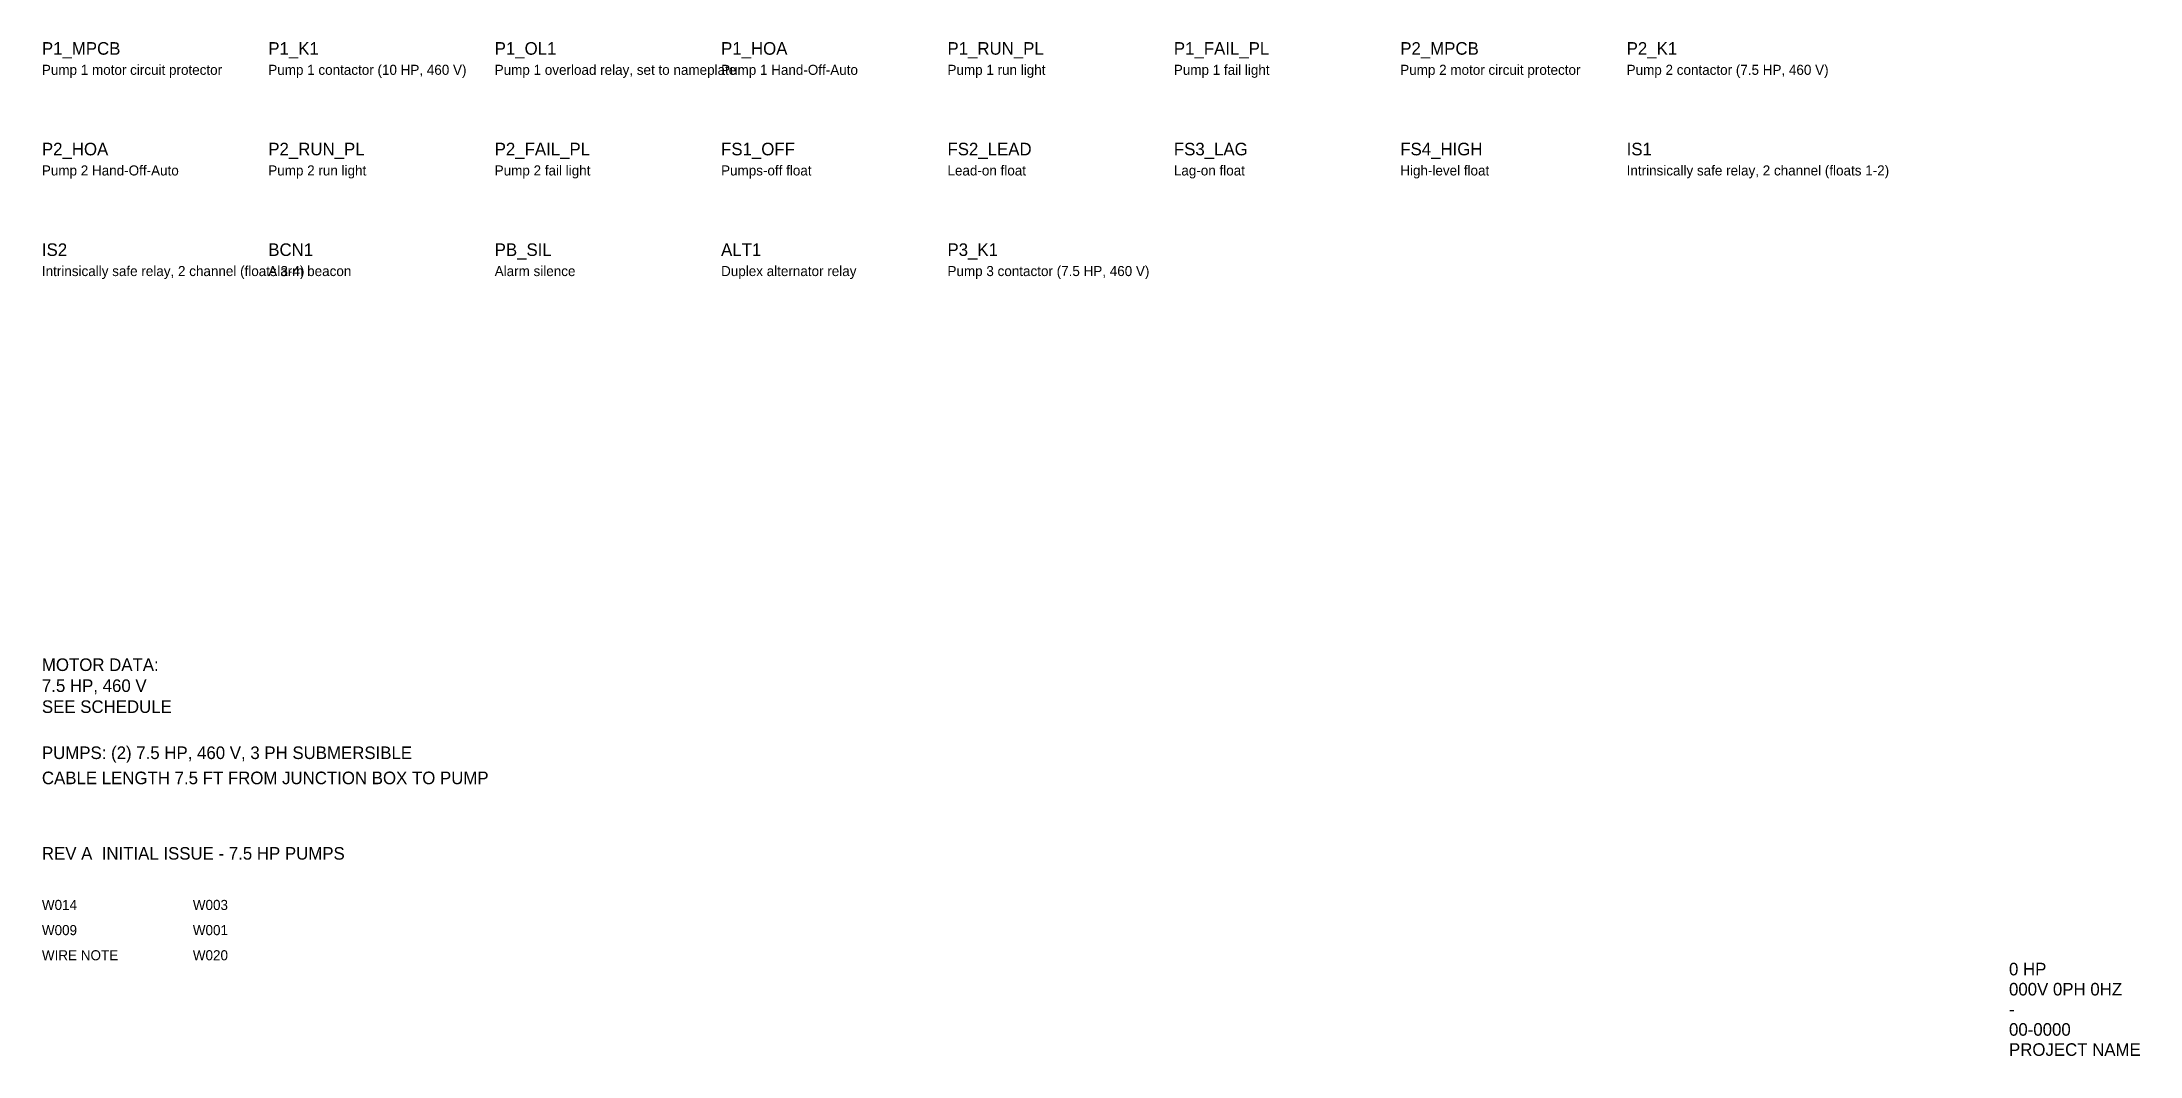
# Model space of a CAD drawing. Header units: metres. Extents: x 10 to 427, y 1 to 203.
import ezdxf

# ---------------------------------------------------------------- set-up
doc = ezdxf.new("R2010")
doc.units = ezdxf.units.M
for name, color, linetype in [('DEVICES', 7, 'Continuous'), ('NOTES', 7, 'Continuous'), ('REV-HISTORY', 7, 'Continuous'), ('TITLE', 7, 'Continuous'), ('WIRES', 7, 'Continuous')]:
    doc.layers.add(name, color=color, linetype=linetype)

# ---------------------------------------------------------------- blocks, each defined once
blk = doc.blocks.new('TITLEBLOCK')
at = {"layer": 'TITLE'}
for tag, p in [('PUMPHP', (1, 17)), ('VOLTAGE', (1, 13)), ('REV', (1, 9)), ('JOBNUMBER', (1, 5)), ('JOBNAME', (1, 1))]:
    blk.add_attdef(tag, p, '', height=2.5, dxfattribs=at)
blk = doc.blocks.new('DEVICE')
for tag, p, height in [('TAG', (0, 0), 2.5), ('DESC', (0, -4), 2)]:
    blk.add_attdef(tag, p, '', height=height)

msp = doc.modelspace()

# ---------------------------------------------------------------- block references
at = {"layer": 'DEVICES'}
for p, values in [((10, 200), {'TAG': 'P1_MPCB', 'DESC': 'Pump 1 motor circuit protector'}), ((55, 200), {'TAG': 'P1_K1', 'DESC': 'Pump 1 contactor (10 HP, 460 V)'}), ((100, 200), {'TAG': 'P1_OL1', 'DESC': 'Pump 1 overload relay, set to nameplate'}), ((145, 200), {'TAG': 'P1_HOA', 'DESC': 'Pump 1 Hand-Off-Auto'}), ((190, 200), {'TAG': 'P1_RUN_PL', 'DESC': 'Pump 1 run light'}), ((235, 200), {'TAG': 'P1_FAIL_PL', 'DESC': 'Pump 1 fail light'}), ((280, 200), {'TAG': 'P2_MPCB', 'DESC': 'Pump 2 motor circuit protector'}), ((325, 200), {'TAG': 'P2_K1', 'DESC': 'Pump 2 contactor (7.5 HP, 460 V)'}), ((10, 180), {'TAG': 'P2_HOA', 'DESC': 'Pump 2 Hand-Off-Auto'}), ((55, 180), {'TAG': 'P2_RUN_PL', 'DESC': 'Pump 2 run light'}), ((100, 180), {'TAG': 'P2_FAIL_PL', 'DESC': 'Pump 2 fail light'}), ((145, 180), {'TAG': 'FS1_OFF', 'DESC': 'Pumps-off float'}), ((190, 180), {'TAG': 'FS2_LEAD', 'DESC': 'Lead-on float'}), ((235, 180), {'TAG': 'FS3_LAG', 'DESC': 'Lag-on float'}), ((280, 180), {'TAG': 'FS4_HIGH', 'DESC': 'High-level float'}), ((325, 180), {'TAG': 'IS1', 'DESC': 'Intrinsically safe relay, 2 channel (floats 1-2)'}), ((10, 160), {'TAG': 'IS2', 'DESC': 'Intrinsically safe relay, 2 channel (floats 3-4)'}), ((55, 160), {'TAG': 'BCN1', 'DESC': 'Alarm beacon'}), ((100, 160), {'TAG': 'PB_SIL', 'DESC': 'Alarm silence'}), ((145, 160), {'TAG': 'ALT1', 'DESC': 'Duplex alternator relay'}), ((190, 160), {'TAG': 'P3_K1', 'DESC': 'Pump 3 contactor (7.5 HP, 460 V)'})]:
    msp.add_blockref('DEVICE', p, dxfattribs=at).add_auto_attribs(values)
at = {"layer": 'TITLE'}
msp.add_blockref('TITLEBLOCK', (400, 0), dxfattribs=at).add_auto_attribs({'JOBNAME': 'PROJECT NAME', 'JOBNUMBER': '00-0000', 'REV': '-', 'VOLTAGE': '000V 0PH 0HZ', 'PUMPHP': '0 HP'})

# ---------------------------------------------------------------- texts
at = {"layer": 'NOTES'}
for s, p in [('PUMPS: (2) 7.5 HP, 460 V, 3 PH SUBMERSIBLE', (10, 60)), ('CABLE LENGTH 7.5 FT FROM JUNCTION BOX TO PUMP', (10, 55))]:
    msp.add_text(s, height=2.5, dxfattribs=at).set_placement(p)
at = {"layer": 'NOTES', "insert": (10, 80), "char_height": 2.5, "attachment_point": 1}
msp.add_mtext('MOTOR DATA:\\P7.5 HP, 460 V\\PSEE SCHEDULE', dxfattribs=at)
at = {"layer": 'REV-HISTORY'}
msp.add_text('REV A  INITIAL ISSUE - 7.5 HP PUMPS', height=2.5, dxfattribs=at).set_placement((10, 40))
at = {"layer": 'WIRES'}
for s, p in [('W014', (10, 30)), ('W003', (40, 30)), ('W009', (10, 25)), ('W001', (40, 25)), ('WIRE NOTE', (10, 20)), ('W020', (40, 20))]:
    msp.add_text(s, height=2, dxfattribs=at).set_placement(p)

doc.saveas('drawing.dxf')
